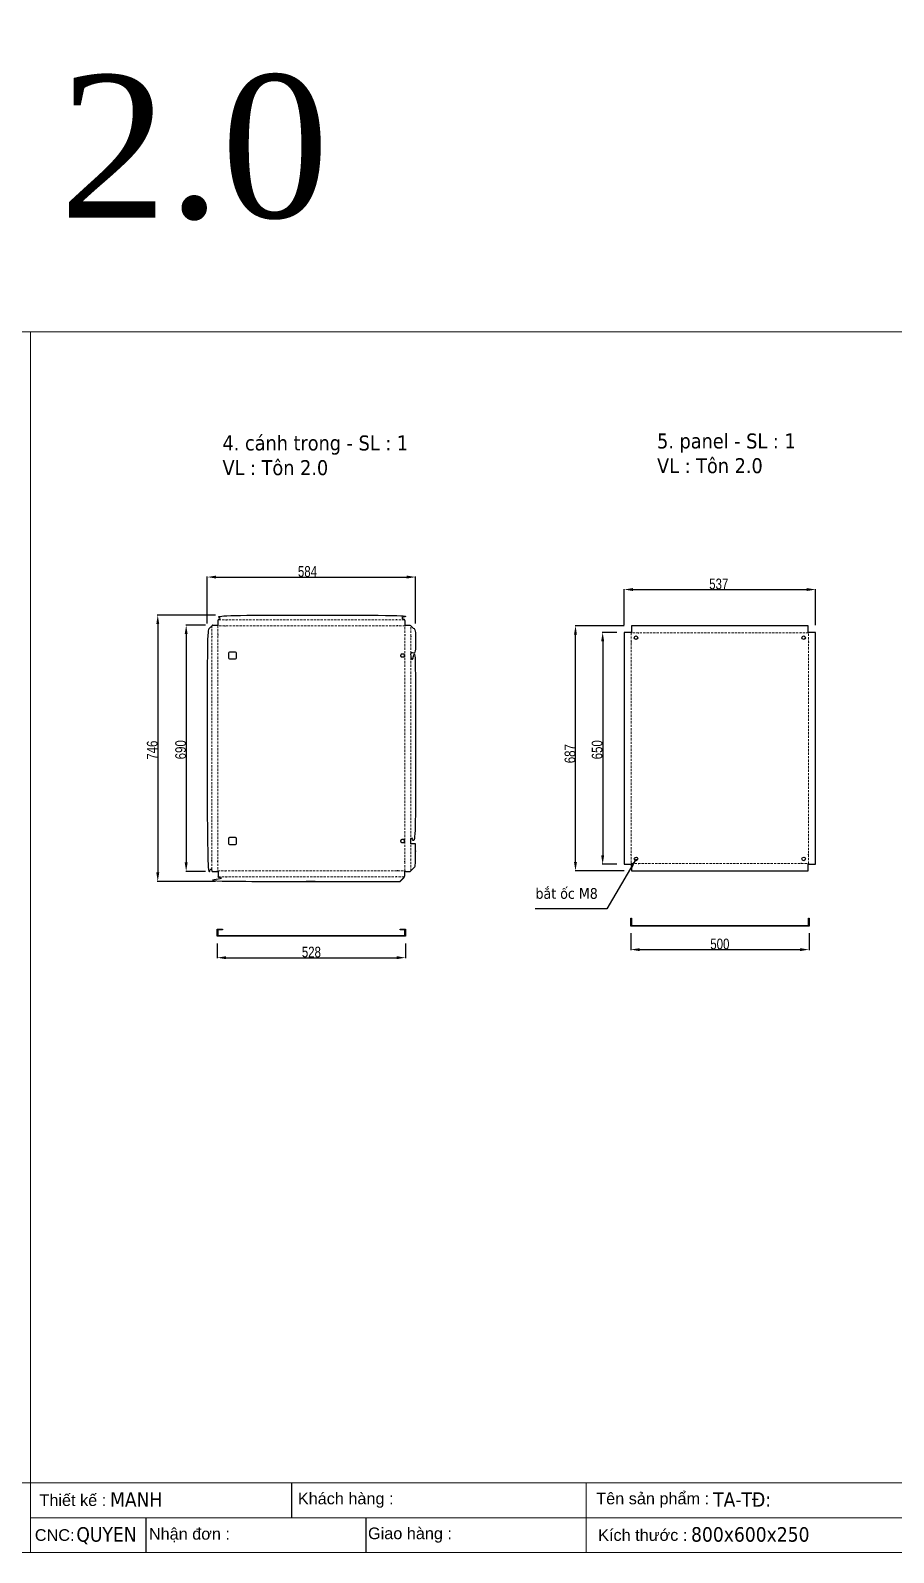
# Model space of a CAD drawing. Header units: inches. Extents: x 21 to 136330, y 8 to 58290.
# Drawn here: x 122985 to 125405, y 18243 to 22509 of the extents above; entities that cross this region are included whole.
import ezdxf
from ezdxf.enums import TextEntityAlignment as Align

# ---------------------------------------------------------------- set-up
doc = ezdxf.new("R2010")
doc.units = ezdxf.units.IN
doc.header["$MEASUREMENT"] = 0
doc.linetypes.add('HIDDEN', pattern=[9.525, 6.35, -3.175])
for name, color, linetype in [('0 KHUNG KT01', 7, 'Continuous'), ('1-EMC-ACESS', 4, 'Continuous'), ('@.0.DM. NÉT CHÍNH', 7, 'Continuous'), ('@.DM. NÉT CẮT', 2, 'Continuous'), ('@.DM. ĐIỂM DẤU', 1, 'Continuous')]:
    doc.layers.add(name, color=color, linetype=linetype)
doc.layers.add('0 TĂNG CỨNG', color=7, linetype='Continuous', lineweight=15)
doc.layers.add('@.0.DM. NÉT ĐỨT', color=8, linetype='HIDDEN', lineweight=9)
doc.layers.add('@.0.DM. KÍCH THƯỚC', color=8, linetype='Continuous', transparency=0.2)
doc.layers.add('@.0.DM. KÍCH THƯỚC @ 1', color=8, linetype='Continuous', transparency=0.2)
doc.styles.add('ARIAL', font='arial.ttf')
doc.styles.add('Note Text (ISO)', font='tahoma.ttf')
doc.styles.add('roman', font='roman.shx', dxfattribs={"width": 0.8})
doc.styles.add('Tahoma (Input Text)', font='tahoma.ttf')
doc.dimstyles.new('Kích thước Duy Mạnh', dxfattribs={"dimtxt": 30, "dimasz": 25, "dimexe": 1.25, "dimexo": 20, "dimtad": 1, "dimdec": 1, "dimtxsty": 'roman', "dimcen": 2.5, "dimclrd": 8, "dimclre": 8, "dimclrt": 2, "dimadec": 0, "dimazin": 0, "dimtfac": 1, "dimtdec": 1, "dimtix": 1, "dimtmove": 0, "dimatfit": 3, "dimfxl": 1, "dimtfillclr": 1, "dimarcsym": 0})

# ---------------------------------------------------------------- blocks, each defined once
blk = doc.blocks.new('*D1874')
at = {"layer": '@.0.DM. KÍCH THƯỚC', "color": 8, "lineweight": -2, "transparency": 16777216}
for p, q in [((124649.3, 20842.1), (124649.3, 20943.4)), ((125186.4, 20842.1), (125186.4, 20943.4))]:
    blk.add_line(p, q, dxfattribs=at)
at = {"layer": '@.0.DM. KÍCH THƯỚC', "lineweight": -2, "transparency": 16777216}
blk.add_line((124674.3, 20942.1), (125161.4, 20942.1), dxfattribs=at)
at = {"layer": '@.0.DM. KÍCH THƯỚC', "transparency": 16777216}
for points in [[(124674.3, 20946.3), (124674.3, 20938), (124649.3, 20942.1)], [(125161.4, 20946.3), (125161.4, 20938), (125186.4, 20942.1)]]:
    blk.add_solid(points, dxfattribs=at)
at = {"layer": 'Defpoints', "color": 0, "transparency": 16777216}
for p in [(125186.4, 20942.1), (124649.3, 20822.1), (125186.4, 20822.1)]:
    blk.add_point(p, dxfattribs=at)
at = {"layer": '@.0.DM. KÍCH THƯỚC', "color": 2, "transparency": 16777216, "insert": (124887.9, 20972.8), "char_height": 30, "attachment_point": 1, "style": 'roman'}
blk.add_mtext('537', dxfattribs=at)
blk = doc.blocks.new('*D1858')
at = {"layer": '@.0.DM. KÍCH THƯỚC', "color": 8, "lineweight": -2, "transparency": 16777216}
for p, q in [((124650, 20840.7), (124511.8, 20840.7)), ((124650, 20153.6), (124511.8, 20153.6))]:
    blk.add_line(p, q, dxfattribs=at)
at = {"layer": '@.0.DM. KÍCH THƯỚC', "lineweight": -2, "transparency": 16777216}
blk.add_line((124513.1, 20178.6), (124513.1, 20815.7), dxfattribs=at)
at = {"layer": '@.0.DM. KÍCH THƯỚC', "transparency": 16777216}
for points in [[(124508.9, 20815.7), (124517.2, 20815.7), (124513.1, 20840.7)], [(124508.9, 20178.6), (124517.2, 20178.6), (124513.1, 20153.6)]]:
    blk.add_solid(points, dxfattribs=at)
at = {"layer": 'Defpoints', "color": 0, "transparency": 16777216}
for p in [(124513.1, 20840.7), (124670, 20840.7), (124670, 20153.6)]:
    blk.add_point(p, dxfattribs=at)
at = {"layer": '@.0.DM. KÍCH THƯỚC', "color": 2, "transparency": 16777216, "insert": (124482.5, 20455.3), "char_height": 30, "attachment_point": 1, "rotation": 90, "style": 'roman'}
blk.add_mtext('687', dxfattribs=at)
blk = doc.blocks.new('*D1859')
at = {"layer": '@.0.DM. KÍCH THƯỚC', "color": 8, "lineweight": -2, "transparency": 16777216}
for p, q in [((123503.8, 20870.2), (123340.8, 20870.2)), ((123503.8, 20124.1), (123340.8, 20124.1))]:
    blk.add_line(p, q, dxfattribs=at)
at = {"layer": '@.0.DM. KÍCH THƯỚC', "lineweight": -2, "transparency": 16777216}
blk.add_line((123342, 20845.2), (123342, 20149.1), dxfattribs=at)
at = {"layer": '@.0.DM. KÍCH THƯỚC', "transparency": 16777216}
for points in [[(123337.9, 20845.2), (123346.2, 20845.2), (123342, 20870.2)], [(123337.9, 20149.1), (123346.2, 20149.1), (123342, 20124.1)]]:
    blk.add_solid(points, dxfattribs=at)
at = {"layer": 'Defpoints', "color": 0, "transparency": 16777216}
for p in [(123523.8, 20870.2), (123342, 20124.1), (123523.8, 20124.1)]:
    blk.add_point(p, dxfattribs=at)
at = {"layer": '@.0.DM. KÍCH THƯỚC', "color": 2, "transparency": 16777216, "insert": (123311.4, 20465.1), "char_height": 30, "attachment_point": 1, "rotation": 90, "style": 'roman'}
blk.add_mtext('746', dxfattribs=at)
blk = doc.blocks.new('*D1860')
at = {"layer": '@.0.DM. KÍCH THƯỚC', "color": 8, "lineweight": -2, "transparency": 16777216}
for p, q in [((123480.7, 20847.1), (123480.7, 20978.3)), ((124064.8, 20847.1), (124064.8, 20978.3))]:
    blk.add_line(p, q, dxfattribs=at)
at = {"layer": '@.0.DM. KÍCH THƯỚC', "lineweight": -2, "transparency": 16777216}
blk.add_line((123505.7, 20977.1), (124039.8, 20977.1), dxfattribs=at)
at = {"layer": '@.0.DM. KÍCH THƯỚC', "transparency": 16777216}
for points in [[(123505.7, 20981.3), (123505.7, 20972.9), (123480.7, 20977.1)], [(124039.8, 20981.3), (124039.8, 20972.9), (124064.8, 20977.1)]]:
    blk.add_solid(points, dxfattribs=at)
at = {"layer": 'Defpoints', "color": 0, "transparency": 16777216}
for p in [(124064.8, 20977.1), (123480.7, 20827.1), (124064.8, 20827.1)]:
    blk.add_point(p, dxfattribs=at)
at = {"layer": '@.0.DM. KÍCH THƯỚC', "color": 2, "transparency": 16777216, "insert": (123735, 21007.7), "char_height": 30, "attachment_point": 1, "style": 'roman'}
blk.add_mtext('584', dxfattribs=at)
blk = doc.blocks.new('*D1861')
at = {"layer": '@.0.DM. KÍCH THƯỚC', "color": 8, "lineweight": -2, "transparency": 16777216}
for p, q in [((123476.2, 20842.1), (123420.4, 20842.1)), ((123476.2, 20152.1), (123420.4, 20152.1))]:
    blk.add_line(p, q, dxfattribs=at)
at = {"layer": '@.0.DM. KÍCH THƯỚC', "lineweight": -2, "transparency": 16777216}
blk.add_line((123421.7, 20817.1), (123421.7, 20177.1), dxfattribs=at)
at = {"layer": '@.0.DM. KÍCH THƯỚC', "transparency": 16777216}
for points in [[(123417.5, 20817.1), (123425.8, 20817.1), (123421.7, 20842.1)], [(123417.5, 20177.1), (123425.8, 20177.1), (123421.7, 20152.1)]]:
    blk.add_solid(points, dxfattribs=at)
at = {"layer": 'Defpoints', "color": 0, "transparency": 16777216}
for p in [(123496.2, 20842.1), (123421.7, 20152.1), (123496.2, 20152.1)]:
    blk.add_point(p, dxfattribs=at)
at = {"layer": '@.0.DM. KÍCH THƯỚC', "color": 2, "transparency": 16777216, "insert": (123391, 20466.3), "char_height": 30, "attachment_point": 1, "rotation": 90, "style": 'roman'}
blk.add_mtext('690', dxfattribs=at)
blk = doc.blocks.new('*D1862')
at = {"layer": '@.0.DM. KÍCH THƯỚC', "color": 8, "lineweight": -2, "transparency": 16777216}
for p, q in [((124629.3, 20822.1), (124588, 20822.1)), ((124629.3, 20172.1), (124588, 20172.1))]:
    blk.add_line(p, q, dxfattribs=at)
at = {"layer": '@.0.DM. KÍCH THƯỚC', "lineweight": -2, "transparency": 16777216}
blk.add_line((124589.3, 20797.1), (124589.3, 20197.1), dxfattribs=at)
at = {"layer": '@.0.DM. KÍCH THƯỚC', "transparency": 16777216}
for points in [[(124585.1, 20797.1), (124593.4, 20797.1), (124589.3, 20822.1)], [(124585.1, 20197.1), (124593.4, 20197.1), (124589.3, 20172.1)]]:
    blk.add_solid(points, dxfattribs=at)
at = {"layer": 'Defpoints', "color": 0, "transparency": 16777216}
for p in [(124649.3, 20822.1), (124589.3, 20172.1), (124649.3, 20172.1)]:
    blk.add_point(p, dxfattribs=at)
at = {"layer": '@.0.DM. KÍCH THƯỚC', "color": 2, "transparency": 16777216, "insert": (124558.6, 20466.3), "char_height": 30, "attachment_point": 1, "rotation": 90, "style": 'roman'}
blk.add_mtext('650', dxfattribs=at)
blk = doc.blocks.new('KHUNG KT1')
at = {"color": 7}
for p, q in [((7128, -4752), (0, -4752)), ((2294.1, -4752), (2294.1, -5040)), ((4052.8, -4752), (4052.8, -5040)), ((4868.8, -4752), (4868.8, -5040)), ((6864, -4752), (6864, -5040)), ((5128.7, -4812), (5128.7, -4980)), ((4848, -4896), (0, -4896))]:
    blk.add_line(p, q, dxfattribs=at)
blk.add_lwpolyline([(0, 0), (7128, 0), (7128, -5040), (0, -5040)], close=True, dxfattribs=at)
at = {"layer": '0 KHUNG KT01'}
for p, q in [((1077.9, -4752), (1077.9, -4896)), ((476.3, -4896), (476.3, -5040)), ((1385.1, -4896), (1385.1, -5040))]:
    blk.add_line(p, q, dxfattribs=at)
at = {"color": 2, "char_height": 48, "style": 'ARIAL'}
for s, insert, width, attachment_point in [('  Thiết kế :', (0, -4824), 2202.321, 4), ('  Khách hàng :', (1066.9, -4824), 2202.321, 4), ('  Tên sản phẩm :', (2299.1, -4824), 2202.321, 4), ('  Số lượng :', (4052.8, -4824), 2202.321, 4), ('cái', (4695, -4824), 2202.321, 4), ('Thông\\Ptin :', (4998.8, -4896), 259.945, 5), ('Tờ', (6996, -4824), 264, 5), ('CNC:', (18.2, -4968), 2202.321, 4), ('  Nhận đơn :', (451.9, -4968), 2202.321, 4), ('  Giao hàng :', (1356.7, -4968), 2202.321, 4), ('  Kích thước :', (2307, -4968), 2202.321, 4), ('mm', (3729.5, -4968), 2202.321, 4), ('  Loại tôn :', (4052.8, -4968), 2202.321, 4), ('mm', (4669.3, -4968), 2202.321, 4)]:
    blk.add_mtext(s, dxfattribs=dict(at, insert=insert, width=width, attachment_point=attachment_point))
at = {"color": 1, "style": 'Tahoma (Input Text)', "flags": 8}
for tag, p in [('#01', (328.9, -4851.1)), ('#03', (1514.7, -4846.3)), ('#05', (2819, -4851.1)), ('#07', (4424, -4851.1)), ('#09', (5172.9, -4851.1)), ('#02', (189.8, -4995.1)), ('#04', (1755.3, -4995.1)), ('#06', (2727.8, -4995.1)), ('#08', (4382.7, -4995.1)), ('#10', (5172.9, -4995.1))]:
    blk.add_attdef(tag, p, '', height=60, dxfattribs=at)
blk.add_attdef('#11', text='', height=60, dxfattribs=at).set_placement((6996, -4961.6), align=Align.CENTER)
at = {"layer": '0 TĂNG CỨNG', "color": 1, "style": 'ARIAL'}
blk.add_attdef('#12', (852.8, -4987.6), '', height=60, dxfattribs=at)
blk = doc.blocks.new('*D1913')
at = {"layer": '@.0.DM. KÍCH THƯỚC', "color": 8, "lineweight": -2, "transparency": 16777216}
for p, q in [((123508.7, 19950.4), (123508.7, 19909)), ((124036.7, 19950.4), (124036.7, 19909))]:
    blk.add_line(p, q, dxfattribs=at)
at = {"layer": '@.0.DM. KÍCH THƯỚC', "lineweight": -2, "transparency": 16777216}
blk.add_line((123533.7, 19910.3), (124011.7, 19910.3), dxfattribs=at)
at = {"layer": '@.0.DM. KÍCH THƯỚC', "transparency": 16777216}
for points in [[(123533.7, 19914.5), (123533.7, 19906.1), (123508.7, 19910.3)], [(124011.7, 19914.5), (124011.7, 19906.1), (124036.7, 19910.3)]]:
    blk.add_solid(points, dxfattribs=at)
at = {"layer": 'Defpoints', "color": 0, "transparency": 16777216}
for p in [(123508.7, 19970.4), (124036.7, 19970.4), (124036.7, 19910.3)]:
    blk.add_point(p, dxfattribs=at)
at = {"layer": '@.0.DM. KÍCH THƯỚC', "color": 2, "transparency": 16777216, "insert": (123772.7, 19925.9), "char_height": 30, "attachment_point": 5, "style": 'roman'}
blk.add_mtext('528', dxfattribs=at)
blk = doc.blocks.new('*D1914')
at = {"layer": '@.0.DM. KÍCH THƯỚC', "color": 8, "lineweight": -2, "transparency": 16777216}
for p, q in [((124667.8, 19978.7), (124667.8, 19931.6)), ((125167.8, 19978.7), (125167.8, 19931.6))]:
    blk.add_line(p, q, dxfattribs=at)
at = {"layer": '@.0.DM. KÍCH THƯỚC', "lineweight": -2, "transparency": 16777216}
blk.add_line((124692.8, 19932.9), (125142.8, 19932.9), dxfattribs=at)
at = {"layer": '@.0.DM. KÍCH THƯỚC', "transparency": 16777216}
for points in [[(124692.8, 19937), (124692.8, 19928.7), (124667.8, 19932.9)], [(125142.8, 19937), (125142.8, 19928.7), (125167.8, 19932.9)]]:
    blk.add_solid(points, dxfattribs=at)
at = {"layer": 'Defpoints', "color": 0, "transparency": 16777216}
for p in [(124667.8, 19998.7), (125167.8, 19998.7), (125167.8, 19932.9)]:
    blk.add_point(p, dxfattribs=at)
at = {"layer": '@.0.DM. KÍCH THƯỚC', "color": 2, "transparency": 16777216, "insert": (124917.8, 19948.5), "char_height": 30, "attachment_point": 5, "style": 'roman'}
blk.add_mtext('500', dxfattribs=at)

msp = doc.modelspace()

# ---------------------------------------------------------------- linework, layer by layer
at = {"layer": '@.0.DM. NÉT CHÍNH'}
msp.add_lwpolyline([(125165.6433, 20172.1412), (125165.6433, 20173.8792, -0.414213562), (125167.3813, 20172.1412), (125186.3672, 20172.1412), (125186.3672, 20822.1412), (125167.3813, 20822.1412, -0.414213562), (125165.6433, 20820.4031), (125165.6433, 20822.1412), (125165.6433, 20840.6651), (124670.0433, 20840.6651), (124670.0433, 20822.1412), (124670.0433, 20820.4031, -0.414213562), (124668.3052, 20822.1412), (124649.3194, 20822.1412), (124649.3194, 20172.1412), (124668.3052, 20172.1412, -0.414213562), (124670.0433, 20173.8792), (124670.0433, 20172.1412), (124670.0433, 20153.6173), (125165.6433, 20153.6173)], format="xyb", close=True, dxfattribs=at)
at = {"layer": '@.0.DM. NÉT CHÍNH', "color": 4}
for points in [[(125167.8433, 20020.6849), (125167.8433, 19998.6849), (124667.8433, 19998.6849), (124667.8433, 20020.6849), (124669.8433, 20020.6849), (124669.8433, 20000.6849), (125165.8433, 20000.6849), (125165.8433, 20020.6849)], [(124021.7122, 19990.3977), (124036.7122, 19990.3977), (124036.7122, 19970.3977), (123508.7122, 19970.3977), (123508.7122, 19990.3977), (123523.7122, 19990.3977), (123523.7122, 19988.3977), (123510.7122, 19988.3977), (123510.7122, 19972.3977), (124034.7122, 19972.3977), (124034.7122, 19988.3977), (124021.7122, 19988.3977)]]:
    msp.add_lwpolyline(points, close=True, dxfattribs=at)
at = {"layer": '@.0.DM. NÉT CHÍNH'}
for points, weights, knots in [([(123496.1883, 20842.1412), (123500.5169, 20842.1412), (123504.8455, 20842.1412), (123509.1741, 20842.1412), (123509.1741, 20841.1231), (123509.8941, 20840.4031), (123510.9122, 20840.4031), (123510.9122, 20840.9825), (123510.9122, 20841.5618), (123510.9122, 20842.1412), (123510.9122, 20846.3158), (123510.9122, 20850.4905), (123510.9122, 20854.6651), (123511.0622, 20855.0278), (123511.2122, 20855.3905), (123511.3621, 20855.7532), (123511.42, 20855.8932), (123511.4779, 20856.0331), (123511.5358, 20856.173), (123511.9515, 20857.1784), (123512.3672, 20858.1837), (123512.7829, 20859.189), (123516.4496, 20862.8556), (123520.1162, 20866.5223), (123523.7829, 20870.189), (123690.4024, 20870.189), (123855.0219, 20870.189), (124021.6415, 20870.189), (124025.3081, 20866.5223), (124028.9748, 20862.8556), (124032.6415, 20859.189), (124033.0572, 20858.1837), (124033.4729, 20857.1784), (124033.8886, 20856.173), (124033.9465, 20856.0331), (124034.0043, 20855.8932), (124034.0622, 20855.7532), (124034.2122, 20855.3905), (124034.3622, 20855.0278), (124034.5122, 20854.6651), (124034.5122, 20850.4905), (124034.5122, 20846.3158), (124034.5122, 20842.1412), (124034.5122, 20841.5618), (124034.5122, 20840.9825), (124034.5122, 20840.4031), (124035.5303, 20840.4031), (124036.2502, 20841.1231), (124036.2502, 20842.1412), (124040.5788, 20842.1412), (124044.9075, 20842.1412), (124049.2361, 20842.1412), (124049.7583, 20841.9021), (124050.2606, 20841.5721), (124050.744, 20841.183), (124051.808, 20840.3265), (124052.784, 20839.195), (124053.76, 20838.0705), (124057.4266, 20834.4038), (124061.0933, 20830.7371), (124064.76, 20827.0705), (124064.76, 20806.2607), (124064.76, 20785.451), (124064.76, 20764.6412), (124060.2792, 20764.6412), (124055.7984, 20764.6412), (124051.3176, 20764.6412), (124051.3176, 20759.6412), (124051.3176, 20754.6412), (124051.3176, 20749.6412), (124051.7627, 20749.6412), (124052.2078, 20749.6412), (124052.6529, 20749.6412), (124056.6886, 20749.6412), (124060.7243, 20749.6412), (124064.76, 20749.6412), (124064.76, 20581.3079), (124064.76, 20412.9745), (124064.76, 20244.6412), (124060.2792, 20244.6412), (124055.7984, 20244.6412), (124051.3176, 20244.6412)], [1, 1, 1, 1, 0.804737854124, 0.804737854124, 1, 1, 1, 1, 1, 1, 1, 1, 1, 1, 1, 1, 1, 1, 1, 1, 1, 1, 1, 1, 1, 1, 1, 1, 1, 1, 1, 1, 1, 1, 1, 1, 1, 1, 1, 1, 1, 1, 1, 1, 0.804737854124, 0.804737854124, 1, 1, 1, 1, 1, 1, 1, 1, 1, 1, 1, 1, 1, 1, 1, 1, 1, 1, 1, 1, 1, 1, 1, 1, 1, 1, 1, 1, 1, 1, 1, 1, 1, 1], [0, 0, 0, 0, 1, 1, 1, 2.570796327, 2.570796327, 2.570796327, 3.570796327, 3.570796327, 3.570796327, 4.570796327, 4.570796327, 4.570796327, 5.570796327, 5.570796327, 5.570796327, 6.570796327, 6.570796327, 6.570796327, 7.570796327, 7.570796327, 7.570796327, 8.570796327, 8.570796327, 8.570796327, 9.570796327, 9.570796327, 9.570796327, 10.570796327, 10.570796327, 10.570796327, 11.570796327, 11.570796327, 11.570796327, 12.570796327, 12.570796327, 12.570796327, 13.570796327, 13.570796327, 13.570796327, 14.570796327, 14.570796327, 14.570796327, 15.570796327, 15.570796327, 15.570796327, 17.141592654, 17.141592654, 17.141592654, 18.141592654, 18.141592654, 18.141592654, 18.453986963, 18.453986963, 18.453986963, 19.141592654, 19.141592654, 19.141592654, 20.141592654, 20.141592654, 20.141592654, 21.141592654, 21.141592654, 21.141592654, 22.141592654, 22.141592654, 22.141592654, 23.141592654, 23.141592654, 23.141592654, 24.141592654, 24.141592654, 24.141592654, 25.141592654, 25.141592654, 25.141592654, 26.141592654, 26.141592654, 26.141592654, 27.141592654, 27.141592654, 27.141592654, 27.141592654]), ([(123496.1883, 20842.1412), (123495.666, 20841.9021), (123495.1637, 20841.5721), (123494.6803, 20841.183), (123493.6163, 20840.3265), (123492.6404, 20839.195), (123491.6644, 20838.0705), (123487.9977, 20834.4038), (123484.3311, 20830.7371), (123480.6644, 20827.0705), (123480.6644, 20607.1176), (123480.6644, 20387.1648), (123480.6644, 20167.2119), (123484.3311, 20163.5452), (123487.9977, 20159.8786), (123491.6644, 20156.2119), (123492.6404, 20155.0874), (123493.6163, 20153.9558), (123494.6803, 20153.0994), (123495.1637, 20152.7103), (123495.666, 20152.3802), (123496.1883, 20152.1412), (123500.5169, 20152.1412), (123504.8455, 20152.1412), (123509.1741, 20152.1412), (123509.1741, 20153.1593), (123509.8941, 20153.8792), (123510.9122, 20153.8792), (123510.9122, 20153.2999), (123510.9122, 20152.7205), (123510.9122, 20152.1412), (123510.9122, 20147.9666), (123510.9122, 20143.7919), (123510.9122, 20139.6173), (123511.0622, 20139.2546), (123511.2122, 20138.8919), (123511.3621, 20138.5292), (123511.42, 20138.3892), (123511.4779, 20138.2493), (123511.5358, 20138.1093), (123511.9515, 20137.104), (123512.3672, 20136.0987), (123512.7829, 20135.0934), (123516.4496, 20131.4267), (123520.1162, 20127.7601), (123523.7829, 20124.0934), (123690.4024, 20124.0934), (123855.0219, 20124.0934), (124021.6415, 20124.0934), (124025.3081, 20127.7601), (124028.9748, 20131.4267), (124032.6415, 20135.0934), (124033.0572, 20136.0987), (124033.4729, 20137.104), (124033.8886, 20138.1093), (124033.9465, 20138.2493), (124034.0043, 20138.3892), (124034.0622, 20138.5292), (124034.2122, 20138.8919), (124034.3622, 20139.2546), (124034.5122, 20139.6173), (124034.5122, 20143.7919), (124034.5122, 20147.9666), (124034.5122, 20152.1412), (124034.5122, 20152.7205), (124034.5122, 20153.2999), (124034.5122, 20153.8792), (124034.9793, 20153.8792), (124035.4109, 20153.7005), (124035.7412, 20153.3702), (124036.0715, 20153.0399), (124036.2502, 20152.6083), (124036.2502, 20152.1412), (124040.5788, 20152.1412), (124044.9075, 20152.1412), (124049.2361, 20152.1412), (124049.7583, 20152.3802), (124050.2606, 20152.7103), (124050.744, 20153.0994), (124051.808, 20153.9558), (124052.784, 20155.0874), (124053.76, 20156.2119), (124057.4266, 20159.8786), (124061.0933, 20163.5452), (124064.76, 20167.2119), (124064.76, 20188.0217), (124064.76, 20208.8314), (124064.76, 20229.6412), (124060.7243, 20229.6412), (124056.6886, 20229.6412), (124052.6529, 20229.6412), (124052.2078, 20229.6412), (124051.7627, 20229.6412), (124051.3176, 20229.6412), (124051.3176, 20234.6412), (124051.3176, 20239.6412), (124051.3176, 20244.6412)], [1, 1, 1, 1, 1, 1, 1, 1, 1, 1, 1, 1, 1, 1, 1, 1, 1, 1, 1, 1, 1, 1, 1, 1, 1, 0.804737854124, 0.804737854124, 1, 1, 1, 1, 1, 1, 1, 1, 1, 1, 1, 1, 1, 1, 1, 1, 1, 1, 1, 1, 1, 1, 1, 1, 1, 1, 1, 1, 1, 1, 1, 1, 1, 1, 1, 1, 1, 1, 1, 1, 0.949253021674, 0.949253021674, 1, 0.949253021674, 0.949253021674, 1, 1, 1, 1, 1, 1, 1, 1, 1, 1, 1, 1, 1, 1, 1, 1, 1, 1, 1, 1, 1, 1, 1, 1, 1], [0, 0, 0, 0, 0.31239431, 0.31239431, 0.31239431, 1, 1, 1, 2, 2, 2, 3, 3, 3, 4, 4, 4, 4.68760569, 4.68760569, 4.68760569, 5, 5, 5, 6, 6, 6, 7.570796327, 7.570796327, 7.570796327, 8.570796327, 8.570796327, 8.570796327, 9.570796327, 9.570796327, 9.570796327, 10.570796327, 10.570796327, 10.570796327, 11.570796327, 11.570796327, 11.570796327, 12.570796327, 12.570796327, 12.570796327, 13.570796327, 13.570796327, 13.570796327, 14.570796327, 14.570796327, 14.570796327, 15.570796327, 15.570796327, 15.570796327, 16.570796327, 16.570796327, 16.570796327, 17.570796327, 17.570796327, 17.570796327, 18.570796327, 18.570796327, 18.570796327, 19.570796327, 19.570796327, 19.570796327, 20.570796327, 20.570796327, 20.570796327, 21.35619449, 21.35619449, 21.35619449, 22.141592654, 22.141592654, 22.141592654, 23.141592654, 23.141592654, 23.141592654, 23.453986963, 23.453986963, 23.453986963, 24.141592654, 24.141592654, 24.141592654, 25.141592654, 25.141592654, 25.141592654, 26.141592654, 26.141592654, 26.141592654, 27.141592654, 27.141592654, 27.141592654, 28.141592654, 28.141592654, 28.141592654, 29.141592654, 29.141592654, 29.141592654, 29.141592654])]:
    msp.add_rational_spline(points, weights, degree=3, knots=knots, dxfattribs=at)
at = {"layer": '@.0.DM. NÉT ĐỨT'}
for p, q in [((123493.9263, 20840.52), (123493.9263, 20153.7623)), ((124033.5768, 20856.927), (123511.8475, 20856.927)), ((124051.498, 20153.7623), (124051.498, 20840.52)), ((123511.8475, 20137.3554), (124033.5768, 20137.3554))]:
    msp.add_line(p, q, dxfattribs=at)
for points in [[(124034.9741, 20840.4031), (123510.4502, 20840.4031), (123510.4502, 20153.8792), (124034.9741, 20153.8792)], [(125166.1052, 20820.4031), (124669.5813, 20820.4031), (124669.5813, 20173.8792), (125166.1052, 20173.8792)]]:
    msp.add_lwpolyline(points, close=True, dxfattribs=at)
at = {"layer": '@.DM. NÉT CẮT'}
for points in [[(123544.2122, 20767.6412), (123559.2122, 20767.6412, -0.414213562), (123562.2122, 20764.6412), (123562.2122, 20749.6412, -0.414213562), (123559.2122, 20746.6412), (123544.2122, 20746.6412, -0.414213562), (123541.2122, 20749.6412), (123541.2122, 20764.6412, -0.414213562)], [(123544.2122, 20247.6412), (123559.2122, 20247.6412, -0.414213562), (123562.2122, 20244.6412), (123562.2122, 20229.6412, -0.414213562), (123559.2122, 20226.6412), (123544.2122, 20226.6412, -0.414213562), (123541.2122, 20229.6412), (123541.2122, 20244.6412, -0.414213562)]]:
    msp.add_lwpolyline(points, format="xyb", close=True, dxfattribs=at)
for centre in [(124682.8433, 20807.1412), (125152.8433, 20807.1412), (124682.8433, 20187.1412), (125152.8433, 20187.1412)]:
    msp.add_circle(centre, 5, dxfattribs=at)
for points, weights, knots in [([(124032.7122, 20753.6771), (124032.1006, 20753.324), (124031.4184, 20753.1412), (124030.7122, 20753.1412), (124029.3788, 20753.1412), (124028.0455, 20753.1412), (124026.7122, 20753.1412), (124024.369, 20753.1412), (124022.7122, 20754.798), (124022.7122, 20757.1412), (124022.7122, 20759.4843), (124024.369, 20761.1412), (124026.7122, 20761.1412), (124028.0455, 20761.1412), (124029.3788, 20761.1412), (124030.7122, 20761.1412), (124031.4184, 20761.1412), (124032.1006, 20760.9584), (124032.7122, 20760.6053), (124033.006, 20760.3697), (124033.271, 20760.0611), (124033.4963, 20759.6986), (124033.9378, 20758.9883), (124034.2201, 20758.0643), (124034.2201, 20757.1412), (124034.2201, 20756.218), (124033.9378, 20755.2941), (124033.4963, 20754.5838), (124033.271, 20754.2213), (124033.006, 20753.9127), (124032.7122, 20753.6771)], [1, 0.977283884193, 0.977283884193, 1, 1, 1, 1, 0.804737854124, 0.804737854124, 1, 0.804737854124, 0.804737854124, 1, 1, 1, 1, 0.977283884193, 0.977283884193, 1, 1, 1, 1, 1, 1, 1, 1, 1, 1, 1, 1, 1], [0, 0, 0, 0, 0.523598776, 0.523598776, 0.523598776, 1.523598776, 1.523598776, 1.523598776, 3.094395102, 3.094395102, 3.094395102, 4.665191429, 4.665191429, 4.665191429, 5.665191429, 5.665191429, 5.665191429, 6.188790205, 6.188790205, 6.188790205, 6.330135048, 6.330135048, 6.330135048, 6.60707871, 6.60707871, 6.60707871, 6.884022372, 6.884022372, 6.884022372, 7.025367215, 7.025367215, 7.025367215, 7.025367215]), ([(124033.4963, 20234.5838), (124033.271, 20234.2213), (124033.006, 20233.9127), (124032.7122, 20233.6771), (124032.1006, 20233.324), (124031.4184, 20233.1412), (124030.7122, 20233.1412), (124029.3788, 20233.1412), (124028.0455, 20233.1412), (124026.7122, 20233.1412), (124024.369, 20233.1412), (124022.7122, 20234.798), (124022.7122, 20237.1412), (124022.7122, 20239.4843), (124024.369, 20241.1412), (124026.7122, 20241.1412), (124028.0455, 20241.1412), (124029.3788, 20241.1412), (124030.7122, 20241.1412), (124031.4184, 20241.1412), (124032.1006, 20240.9584), (124032.7122, 20240.6053), (124033.006, 20240.3697), (124033.271, 20240.0611), (124033.4963, 20239.6986), (124033.9378, 20238.9883), (124034.2201, 20238.0643), (124034.2201, 20237.1412), (124034.2201, 20236.218), (124033.9378, 20235.2941), (124033.4963, 20234.5838)], [1, 1, 1, 1, 0.977283884193, 0.977283884193, 1, 1, 1, 1, 0.804737854124, 0.804737854124, 1, 0.804737854124, 0.804737854124, 1, 1, 1, 1, 0.977283884193, 0.977283884193, 1, 1, 1, 1, 1, 1, 1, 1, 1, 1], [0, 0, 0, 0, 0.141344843, 0.141344843, 0.141344843, 0.664943619, 0.664943619, 0.664943619, 1.664943619, 1.664943619, 1.664943619, 3.235739946, 3.235739946, 3.235739946, 4.806536273, 4.806536273, 4.806536273, 5.806536273, 5.806536273, 5.806536273, 6.330135048, 6.330135048, 6.330135048, 6.471479892, 6.471479892, 6.471479892, 6.748423553, 6.748423553, 6.748423553, 7.025367215, 7.025367215, 7.025367215, 7.025367215])]:
    msp.add_rational_spline(points, weights, degree=3, knots=knots, dxfattribs=at)
at = {"layer": '@.DM. ĐIỂM DẤU'}
for p, q in [((123529.8609, 20840.4031), (123531.8609, 20840.4031)), ((123533.0585, 20856.927), (123535.0585, 20856.927)), ((124012.3658, 20856.927), (124010.3658, 20856.927)), ((124015.5635, 20840.4031), (124013.5635, 20840.4031)), ((124688.992, 20820.4031), (124690.992, 20820.4031)), ((125146.6946, 20820.4031), (125144.6946, 20820.4031)), ((123493.9263, 20811.8119), (123493.9263, 20809.8119)), ((123510.4502, 20815.6375), (123510.4502, 20813.6375)), ((124034.9741, 20815.6375), (124034.9741, 20813.6375)), ((124051.498, 20811.8119), (124051.498, 20809.8119)), ((124669.5813, 20795.6375), (124669.5813, 20793.6375)), ((125166.1052, 20795.6375), (125166.1052, 20793.6375)), ((123493.9263, 20182.4705), (123493.9263, 20184.4705)), ((123510.4502, 20178.6448), (123510.4502, 20180.6448)), ((124034.9741, 20178.6448), (124034.9741, 20180.6448)), ((124051.498, 20182.4705), (124051.498, 20184.4705)), ((124669.5813, 20198.6448), (124669.5813, 20200.6448)), ((125166.1052, 20198.6448), (125166.1052, 20200.6448)), ((123529.8609, 20153.8792), (123531.8609, 20153.8792)), ((123533.0585, 20137.3554), (123535.0585, 20137.3554)), ((124012.3658, 20137.3554), (124010.3658, 20137.3554)), ((124015.5635, 20153.8792), (124013.5635, 20153.8792)), ((124688.992, 20173.8792), (124690.992, 20173.8792)), ((125146.6946, 20173.8792), (125144.6946, 20173.8792))]:
    msp.add_line(p, q, dxfattribs=at)

# ---------------------------------------------------------------- block references
at = {"layer": '0 TĂNG CỨNG', "color": 1}
ref = msp.add_blockref('KHUNG KT1', (118145.6544, 21664.8455), dxfattribs=dict(at, xscale=0.6789308409752146, yscale=0.6789308409752146, zscale=0.6789308409752146))
ref.add_attrib('#01', 'MANH', (118368.974, 18371.3109), dxfattribs={"layer": '0', "color": 1, "height": 40.73585, "style": 'Tahoma (Input Text)'})
ref.add_attrib('#05', 'TA-TÐ:', (120059.5666, 18371.3109), dxfattribs={"layer": '0', "color": 1, "height": 40.73585, "style": 'Tahoma (Input Text)'})
ref.add_attrib('#06', '800x600x250', (119997.6706, 18273.5448), dxfattribs={"layer": '0', "color": 1, "height": 40.73585, "style": 'Tahoma (Input Text)'})
ref.add_attrib('#07', '1', (121149.2545, 18371.3109), dxfattribs={"layer": '0', "color": 1, "height": 40.7359, "style": 'Tahoma (Input Text)'})
ref.add_attrib('#08', '2', (121121.1732, 18273.5448), dxfattribs={"layer": '0', "color": 1, "height": 40.7359, "style": 'Tahoma (Input Text)'})
ref.add_attrib('#10', 'Sơn tĩnh điện RAL 7032', (121657.6957, 18273.5448), dxfattribs={"layer": '0', "color": 1, "height": 40.73585, "style": 'Tahoma (Input Text)'})
ref.add_attrib('#09', 'TÐ trong nhà - 2 cánh - palen', (121657.6957, 18371.3109), dxfattribs={"layer": '0', "color": 1, "height": 40.73585, "style": 'Tahoma (Input Text)'})
ref.add_attrib('#11', '......', dxfattribs={"layer": '0', "color": 1, "height": 40.73585, "style": 'Tahoma (Input Text)'}).set_placement((122895.4435, 18296.2386), align=Align.CENTER)
ref.add_attrib('#02', 'QUYEN', (118274.5061, 18273.5448), dxfattribs={"layer": '0', "color": 1, "height": 40.73585, "style": 'Tahoma (Input Text)'})
ref = msp.add_blockref('KHUNG KT1', (122985.0734, 21664.8455), dxfattribs=dict(at, xscale=0.6789308409752146, yscale=0.6789308409752146, zscale=0.6789308409752146))
ref.add_attrib('#01', 'MANH', (123208.393, 18371.3109), dxfattribs={"layer": '0', "color": 1, "height": 40.73585, "style": 'Tahoma (Input Text)'})
ref.add_attrib('#05', 'TA-TÐ:', (124898.9856, 18371.3109), dxfattribs={"layer": '0', "color": 1, "height": 40.73585, "style": 'Tahoma (Input Text)'})
ref.add_attrib('#06', '800x600x250', (124837.0896, 18273.5448), dxfattribs={"layer": '0', "color": 1, "height": 40.73585, "style": 'Tahoma (Input Text)'})
ref.add_attrib('#07', '1', (125988.6735, 18371.3109), dxfattribs={"layer": '0', "color": 1, "height": 40.7359, "style": 'Tahoma (Input Text)'})
ref.add_attrib('#08', '2', (125960.5923, 18273.5448), dxfattribs={"layer": '0', "color": 1, "height": 40.7359, "style": 'Tahoma (Input Text)'})
ref.add_attrib('#10', 'Sơn tĩnh điện RAL 7032', (126497.1147, 18273.5448), dxfattribs={"layer": '0', "color": 1, "height": 40.73585, "style": 'Tahoma (Input Text)'})
ref.add_attrib('#09', 'TÐ trong nhà - 2 cánh - palen', (126497.1147, 18371.3109), dxfattribs={"layer": '0', "color": 1, "height": 40.73585, "style": 'Tahoma (Input Text)'})
ref.add_attrib('#11', '......', dxfattribs={"layer": '0', "color": 1, "height": 40.73585, "style": 'Tahoma (Input Text)'}).set_placement((127734.8625, 18296.2386), align=Align.CENTER)
ref.add_attrib('#02', 'QUYEN', (123113.9251, 18273.5448), dxfattribs={"layer": '0', "color": 1, "height": 40.73585, "style": 'Tahoma (Input Text)'})

# ---------------------------------------------------------------- texts
at = {"layer": '1-EMC-ACESS', "color": 1, "linetype": 'ByBlock', "lineweight": -2, "insert": (120397.8024, 22384.4011), "char_height": 400.0752, "width": 13787.318684, "attachment_point": 2, "style": 'ARIAL'}
msp.add_mtext('{\\fTimes New Roman|b0|i0|c0|p18;\\C2;BẢN VẼ 2 CÁNH TÔN 2.0}', dxfattribs=at)
at = {"layer": '@.0.DM. KÍCH THƯỚC', "insert": (124575.6137, 20105.2647), "char_height": 30, "width": 179.781203, "attachment_point": 3, "style": 'Note Text (ISO)'}
msp.add_mtext('\\fTahoma|b0|i0;\\H30.0000;bắt ốc M8', dxfattribs=at)
at = {"layer": '@.0.DM. NÉT CHÍNH', "color": 2, "char_height": 41.999999, "width": 824.011569, "attachment_point": 1, "line_spacing_factor": 0.987884, "style": 'Note Text (ISO)'}
for s, insert in [('\\fTahoma|b0|i0;4. cánh trong - SL : 1\\P\\fTahoma|b0|i0;VL : Tôn 2.0\\P', (123523.5492, 21373.8985)), ('\\fTahoma|b0|i0;5. panel - SL : 1\\P\\fTahoma|b0|i0;VL : Tôn 2.0\\P', (124741.8129, 21379.4676))]:
    msp.add_mtext(s, dxfattribs=dict(at, insert=insert))

# ---------------------------------------------------------------- dimensions: what is measured, and where the dimension line sits
at = {"layer": '@.0.DM. KÍCH THƯỚC @ 1'}
for base, p1, p2, picture, middle in [((124064.76, 20977.0871), (123480.6644, 20827.0705), (124064.76, 20827.0705), '*D1860', (123766.4773, 20977.0871)), ((125186.3672, 20942.1412), (124649.3194, 20822.1412), (125186.3672, 20822.1412), '*D1874', (124918.7123, 20942.1412))]:
    dim = msp.add_linear_dim(base=base, p1=p1, p2=p2, dimstyle='Kích thước Duy Mạnh', override={"dimscale": 1, "dimdec": 0, "dimclrd": 256, "dimtdec": 0, "dimtix": 1, "dimtofl": 0, "dimtmove": 0, "dimatfit": 1}, dxfattribs=at)
    dim.commit()
    dim.dimension.update_dxf_attribs({"geometry": picture, "text_midpoint": middle, "dimtype": 128})
for base, p1, p2, angle, picture, middle in [((123342.0366, 20124.0934), (123523.7829, 20870.189), (123523.7829, 20124.0934), 270, '*D1859', (123342.0366, 20495.4031)), ((123421.6744, 20152.1412), (123496.1883, 20842.1412), (123496.1883, 20152.1412), 90, '*D1861', (123421.6744, 20497.1412)), ((124513.0823, 20840.6651), (124670.0433, 20153.6173), (124670.0433, 20840.6651), 90, '*D1858', (124513.0823, 20486.1682)), ((124589.258, 20172.1412), (124649.3194, 20822.1412), (124649.3194, 20172.1412), 90, '*D1862', (124589.258, 20497.1412))]:
    dim = msp.add_linear_dim(base=base, p1=p1, p2=p2, angle=angle, dimstyle='Kích thước Duy Mạnh', override={"dimscale": 1, "dimdec": 0, "dimclrd": 256, "dimtdec": 0, "dimtix": 1, "dimtofl": 0, "dimtmove": 0, "dimatfit": 1}, dxfattribs=at)
    dim.commit()
    dim.dimension.update_dxf_attribs({"geometry": picture, "text_midpoint": middle, "dimtype": 128})
for base, p1, p2, picture, middle in [((124036.7122, 19910.2952), (123508.7122, 19970.3977), (124036.7122, 19970.3977), '*D1913', (123772.7122, 19925.9202)), ((125167.8433, 19932.8507), (124667.8433, 19998.6849), (125167.8433, 19998.6849), '*D1914', (124917.8433, 19948.4757))]:
    dim = msp.add_linear_dim(base=base, p1=p1, p2=p2, dimstyle='Kích thước Duy Mạnh', override={"dimscale": 1, "dimdec": 0, "dimclrd": 256, "dimtdec": 0, "dimtix": 1, "dimtofl": 0, "dimtmove": 0, "dimatfit": 1}, dxfattribs=at)
    dim.commit()
    dim.dimension.update_dxf_attribs({"geometry": picture, "text_midpoint": middle})

# ---------------------------------------------------------------- leaders
at = {"layer": '@.0.DM. KÍCH THƯỚC @ 1', "annotation_type": 0, "has_hookline": 1, "hookline_direction": 1, "text_width": 175.5876}
msp.add_leader([(124682.8433, 20187.1412), (124601.2387, 20046.9507), (124576.2387, 20046.9507)], dimstyle='Kích thước Duy Mạnh', override={"dimscale": 1, "dimdec": 0, "dimclrd": 256, "dimtdec": 0}, dxfattribs=at)

doc.saveas('drawing.dxf')
